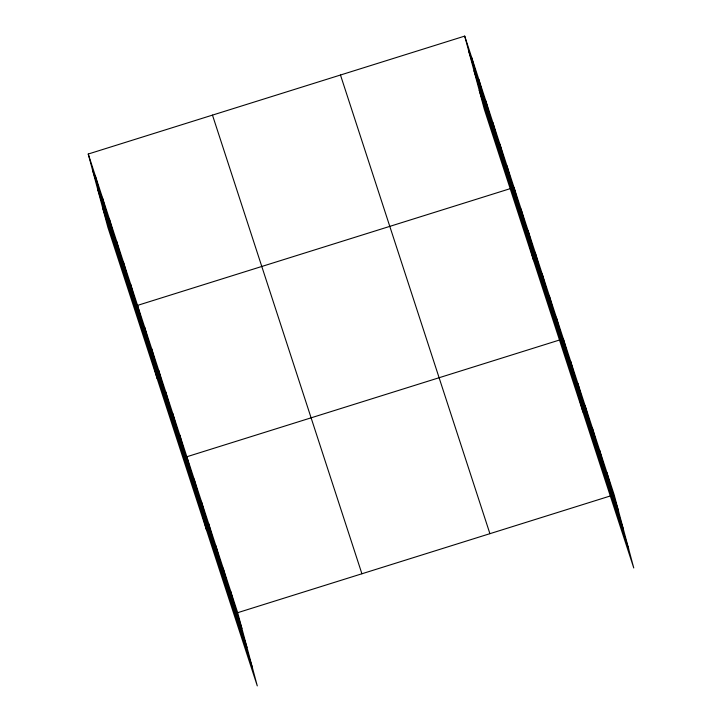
<?xml version="1.0" encoding="UTF-8"?>
<svg xmlns="http://www.w3.org/2000/svg" width="722" height="722" viewBox="0 0 722 722"><rect width="100%" height="100%" fill="white"/><g stroke="black" fill="none" stroke-linecap="round" stroke-linejoin="round"><path stroke-width="1.08" d="M88.237 154.03L237.673 612.689L257.285 685.9L107.849 227.24L88.237 154.03L464.715 36.1L614.151 494.76L633.763 567.97L484.327 109.311L464.715 36.1M510.923 188.433L137.55 305.388L157.161 378.599M560.236 339.791L186.863 456.746L206.483 529.957M237.673 612.689L610.009 496.059M468.939 51.876L618.375 510.535M474.02 70.828L623.456 529.488M479.255 90.358L628.691 549.018M340.477 75.016L489.913 533.675M212.476 115.114L361.912 573.773M92.461 169.805L241.897 628.465M97.542 188.758L246.978 647.417M102.777 208.288L252.204 666.947M606.886 472.477L611.119 488.252M599.63 450.203L603.863 465.979M592.374 427.929L596.598 443.696M585.118 405.647L589.342 421.422M577.862 383.373L582.085 399.14M570.597 361.09L574.829 376.866M563.341 338.817L582.961 412.027M556.292 317.193L560.525 332.968M549.252 295.569L553.476 311.344M542.204 273.945L546.437 289.721M535.164 252.321L539.388 268.097M528.116 230.706L532.34 246.473M521.067 209.082L525.3 224.849M514.028 187.458L533.639 260.669M506.979 165.834L511.212 181.61M499.94 144.21L504.164 159.986M492.891 122.587L497.115 138.362M485.852 100.972L490.076 116.738M478.803 79.348L483.027 95.114M471.755 57.724L475.988 73.5M230.408 590.416L234.641 606.182M223.152 568.133L227.376 583.908M215.896 545.859L220.12 561.626M208.64 523.576L212.864 539.352M201.375 501.303L205.608 517.078M194.119 479.02L198.342 494.796M179.814 435.122L184.047 450.898M172.775 413.498L176.998 429.274M165.726 391.875L169.95 407.65M158.687 370.26L162.91 386.026M151.638 348.636L155.862 364.411M144.59 327.012L148.822 342.788M130.501 283.764L134.734 299.54M123.462 262.14L127.686 277.916M116.413 240.525L120.637 256.292M109.365 218.901L113.598 234.668M102.325 197.277L106.549 213.053M95.277 175.654L99.51 191.429"/></g></svg>
